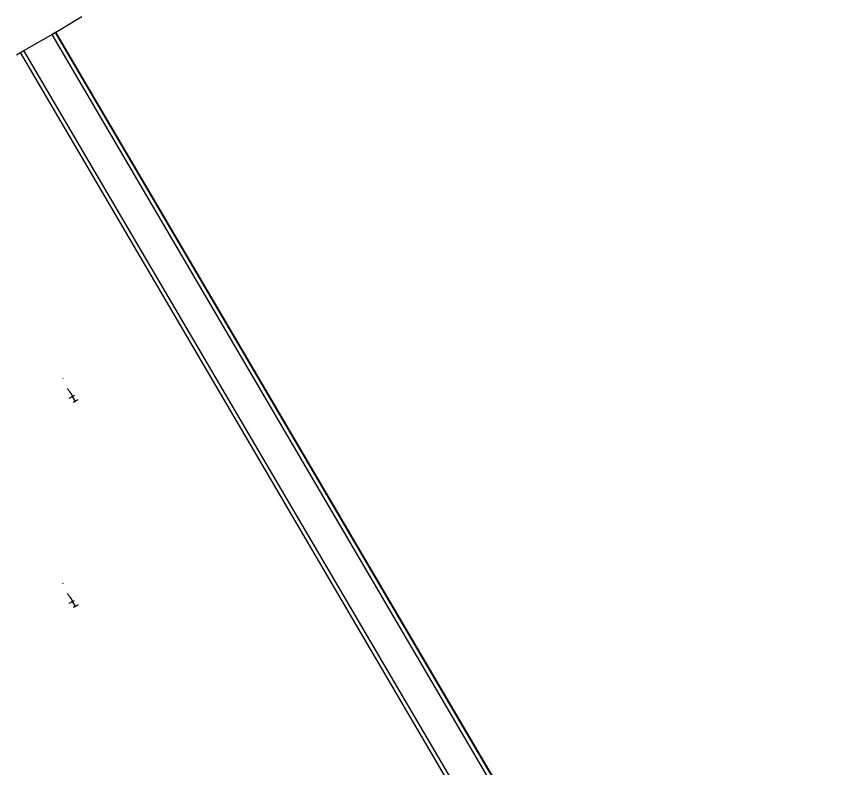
# Model space of a CAD drawing. Extents: x 0 to 316, y 0 to 723.
# Drawn here: x 20.8 to 168.6, y 587.8 to 722.6 of the extents above; entities that cross this region are included whole.
import ezdxf

# ---------------------------------------------------------------- set-up
doc = ezdxf.new("R2010")
doc.units = 0
doc.layers.get('0').update_dxf_attribs({"linetype": 'CONTINUOUS'})

msp = doc.modelspace()

# ---------------------------------------------------------------- linework, layer by layer
at = {"color": 253}
for p, q in [((27.8915, 719.765), (32.5176, 722.566)), ((22.1203, 716.449), (27.7785, 719.716)), ((27.1846, 719.356), (27.8915, 719.765)), ((27.7785, 719.716), (27.1846, 719.356)), ((316.191, 228.1), (27.7785, 719.716)), ((316.305, 228.15), (27.8915, 719.765)), ((315.59, 227.754), (27.1846, 719.356)), ((20.8208, 715.684), (21.5277, 716.089)), ((21.5277, 716.089), (22.1203, 716.449)), ((309.941, 224.474), (21.5277, 716.089)), ((310.534, 224.834), (22.1203, 716.449)), ((31.3793, 653.634), (30.8736, 654.498)), ((30.1956, 654.096), (30.1914, 654.099)), ((30.6889, 654.392), (30.6848, 654.399)), ((30.6848, 654.399), (30.6889, 654.392)), ((30.6889, 617.65), (30.6848, 617.657)), ((30.6848, 617.657), (30.6889, 617.65)), ((31.3793, 616.892), (30.8736, 617.753)), ((30.1956, 617.354), (30.1914, 617.361))]:
    msp.add_line(p, q, dxfattribs=at)
for points in [[(29.1083, 657.67), (29.1248, 657.677), (29.1373, 657.694), (29.1373, 657.694)], [(29.1317, 657.677), (29.129, 657.67), (29.1276, 657.655), (29.1262, 657.638)], [(29.1373, 657.694), (29.1358, 657.694), (29.1345, 657.691), (29.1317, 657.677)], [(29.8676, 655.951), (29.9834, 655.796), (30.1046, 655.655), (30.2259, 655.493)], [(30.2259, 655.493), (30.456, 655.189), (30.6682, 654.847), (30.8736, 654.498)], [(30.8736, 654.498), (30.8736, 654.495), (30.7854, 654.442), (30.6434, 654.357)], [(30.6889, 654.392), (30.8336, 654.477), (31.0444, 654.6), (31.1864, 654.685)], [(30.6889, 654.392), (30.8033, 654.459), (30.8736, 654.498), (30.8736, 654.498)], [(30.6434, 654.357), (30.5001, 654.272), (30.3265, 654.17), (30.1956, 654.096)], [(30.507, 654.286), (30.5718, 654.325), (30.6352, 654.364), (30.6889, 654.392)], [(31.0114, 653.426), (31.0775, 653.464), (31.1409, 653.5), (31.1947, 653.531)], [(31.3793, 653.634), (31.3807, 653.634), (31.2263, 653.538), (31.0169, 653.415)], [(31.1947, 653.531), (31.3269, 653.609), (31.5006, 653.708), (31.6425, 653.792)], [(31.6425, 653.792), (31.7845, 653.877), (31.874, 653.934), (31.8727, 653.934)], [(29.1083, 620.924), (29.1248, 620.935), (29.1373, 620.952), (29.1373, 620.952)], [(29.1317, 620.935), (29.129, 620.928), (29.1276, 620.914), (29.1262, 620.896)], [(29.1373, 620.952), (29.1358, 620.952), (29.1345, 620.945), (29.1317, 620.935)], [(29.8676, 619.213), (29.9834, 619.054), (30.1046, 618.913), (30.2259, 618.751)], [(30.6434, 617.615), (30.5001, 617.53), (30.3265, 617.428), (30.1956, 617.354)], [(30.2259, 618.751), (30.456, 618.448), (30.6682, 618.105), (30.8736, 617.753)], [(30.507, 617.545), (30.5718, 617.583), (30.6352, 617.619), (30.6889, 617.65)], [(30.8736, 617.753), (30.8736, 617.753), (30.7854, 617.7), (30.6434, 617.615)], [(30.6889, 617.65), (30.8336, 617.735), (31.0444, 617.859), (31.1864, 617.943)], [(30.6889, 617.65), (30.8033, 617.717), (30.8736, 617.756), (30.8736, 617.753)], [(31.0114, 616.68), (31.0775, 616.723), (31.1409, 616.758), (31.1947, 616.79)], [(31.3793, 616.892), (31.3807, 616.888), (31.2263, 616.797), (31.0169, 616.673)], [(31.1947, 616.79), (31.3269, 616.864), (31.5006, 616.966), (31.6425, 617.051)], [(31.6425, 617.051), (31.7845, 617.135), (31.874, 617.188), (31.8727, 617.192)]]:
    msp.add_open_spline(points, degree=3, dxfattribs=at)

doc.saveas('drawing.dxf')
